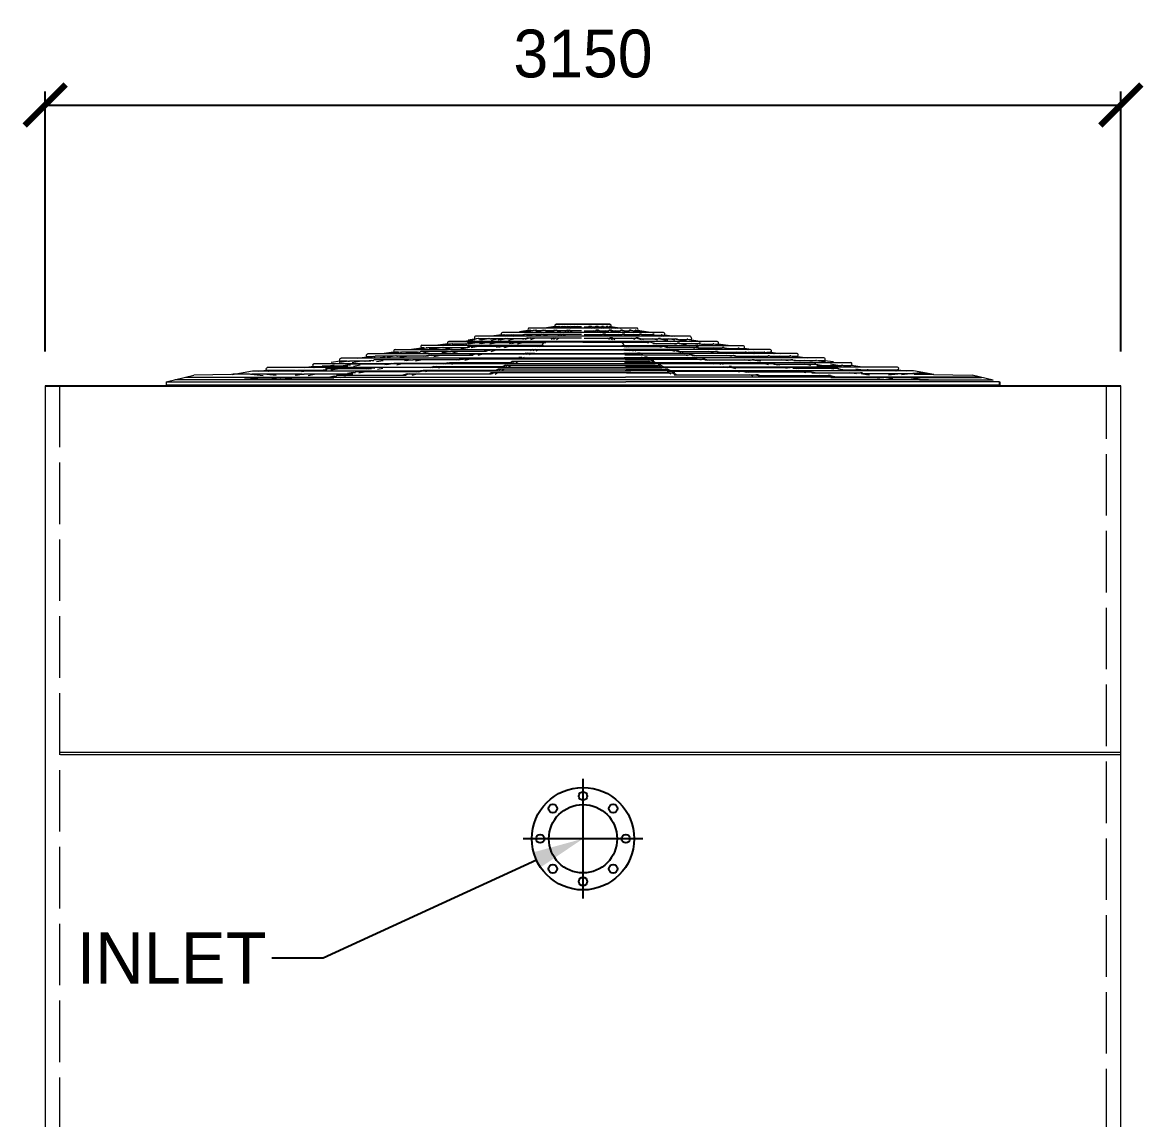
# Model space of a CAD drawing. Header units: millimetres. Extents: x 153194 to 191610, y 20795 to 41590.
# Drawn here: x 177084 to 180367, y 28502 to 31714 of the extents above; entities that cross this region are included whole.
import ezdxf
from ezdxf import colors
from ezdxf.entities.mleader import LeaderData, LeaderLine
from ezdxf.enums import TextEntityAlignment as Align
from ezdxf.math import Vec2, Vec3

# ---------------------------------------------------------------- set-up
doc = ezdxf.new("R2010")
doc.units = ezdxf.units.MM
doc.header["$LTSCALE"] = 30
doc.header["$MEASUREMENT"] = 0
doc.linetypes.add('CENTER', pattern=[2, 1.25, -0.25, 0.25, -0.25])
doc.linetypes.add('DASHED', pattern=[15, 12, -3])
doc.layers.get('0').update_dxf_attribs({"linetype": 'CONTINUOUS'})
doc.layers.get('DEFPOINTS').update_dxf_attribs({"color": 143, "linetype": 'CONTINUOUS'})
for name, color, linetype in [('center', 1, 'CENTER'), ('냉각탑', 4, 'CONTINUOUS'), ('냉각탑_dim', 1, 'CONTINUOUS'), ('냉각탑_text', 3, 'CONTINUOUS')]:
    doc.layers.add(name, color=color, linetype=linetype)
doc.styles.add('HY울릉도L', font='')
doc.styles.get("Standard").update_dxf_attribs({"font": ''})
doc.styles.add('돋움', font='')
doc.styles.get('HY울릉도L').set_extended_font_data('HY울릉도L')
doc.styles.get('Standard').set_extended_font_data('Dotum')
doc.styles.get('돋움').set_extended_font_data('Dotum')
doc.dimstyles.new('성지DIM', dxfattribs={"dimtxt": 3.5, "dimasz": 3, "dimexe": 1, "dimexo": 2.5, "dimgap": 2, "dimtad": 1, "dimdec": 0, "dimzin": 3, "dimdsep": 46, "dimtxsty": 'HY울릉도L', "dimblk": 'ARCHTICK', "dimcen": -2, "dimclrd": 256, "dimclre": 256, "dimclrt": 7, "dimadec": 0, "dimazin": 0, "dimtfac": 1, "dimtdec": 0, "dimtofl": 0, "dimtmove": 0, "dimatfit": 3, "dimfxl": 0, "dimtolj": 1, "dimtzin": 0, "dimlwe": -1, "dimarcsym": 0})

# ---------------------------------------------------------------- blocks, each defined once
blk = doc.blocks.new('_ArchTick')
at = {"color": 0, "linetype": 'ByBlock', "const_width": 0.15}
blk.add_lwpolyline([(-0.5, -0.5), (0.5, 0.5)], dxfattribs=at)
blk = doc.blocks.new('*D47')
at = {"layer": 'DEFPOINTS', "color": 0, "transparency": 16777216}
for p in [(180300.2, 31472.2), (177150.2, 30650.6), (180300.2, 30650.4)]:
    blk.add_point(p, dxfattribs=at)
at = {"layer": '냉각탑_dim', "transparency": 16777216}
for p, q in [((177150.2, 30750.6), (177150.2, 31512.2)), ((180300.2, 30750.4), (180300.2, 31512.2))]:
    blk.add_line(p, q, dxfattribs=at)
at = {"layer": '냉각탑_dim', "lineweight": -2, "transparency": 16777216}
blk.add_line((177150.2, 31472.2), (180300.2, 31472.2), dxfattribs=at)
at = {"layer": '냉각탑_dim', "lineweight": -2, "transparency": 16777216, "xscale": 120, "yscale": 120, "zscale": 120, "rotation": 180}
blk.add_blockref('_ArchTick', (177150.2, 31472.2), dxfattribs=at)
at = {"layer": '냉각탑_dim', "lineweight": -2, "transparency": 16777216, "xscale": 120, "yscale": 120, "zscale": 120}
blk.add_blockref('_ArchTick', (180300.2, 31472.2), dxfattribs=at)
at = {"layer": '냉각탑_dim', "color": 7, "transparency": 16777216, "insert": (178725.2, 31622.2), "char_height": 140, "attachment_point": 5, "style": 'HY울릉도L'}
blk.add_mtext('\\A1;3150', dxfattribs=at)

msp = doc.modelspace()

# ---------------------------------------------------------------- linework, layer by layer
at = {"ltscale": 500}
for p, q in [((179945.2, 30661.9), (179945.2, 30652.6)), ((177150.2, 30650.6), (180300.2, 30650.6)), ((179838.6, 30650.6), (177611.8, 30650.6))]:
    msp.add_line(p, q, dxfattribs=at)
at = {"lineweight": 18, "ltscale": 500}
for p, q in [((177150.2, 30650.6), (177150.2, 26670.6)), ((180300.2, 26670.6), (180300.2, 30650.6)), ((180300.2, 29577.3), (177195.2, 29577.3)), ((180300.2, 29570.3), (177195.2, 29570.3))]:
    msp.add_line(p, q, dxfattribs=at)
at = {"color": 5, "linetype": 'DASHED', "lineweight": 9, "ltscale": 0.5}
for p, q in [((177192.2, 30650.6), (177192.2, 26670.6)), ((180258.2, 26670.6), (180258.2, 30650.6))]:
    msp.add_line(p, q, dxfattribs=at)
at = {"color": 3}
for centre, radius in [((178725.2, 29324.6), 150), ((178725.2, 29449.6), 12.5), ((178636.8, 29413), 12.5), ((178725.2, 29324.6), 100), ((178813.6, 29413), 12.5), ((178600.2, 29324.6), 12.5), ((178850.2, 29324.6), 12.5), ((178636.8, 29236.2), 12.5), ((178813.6, 29236.2), 12.5), ((178725.2, 29199.6), 12.5)]:
    msp.add_circle(centre, radius, dxfattribs=at)
at = {"layer": 'center', "linetype": 'CENTER', "ltscale": 50}
for p, q in [((178725.2, 29499.6), (178725.2, 29149.6)), ((178900.2, 29324.6), (178550.2, 29324.6))]:
    msp.add_line(p, q, dxfattribs=at)
at = {"layer": '냉각탑', "linetype": 'Continuous', "lineweight": 15}
for p, q in [((178803.8, 30830.4), (178646.6, 30830.4)), ((178646.6, 30830.4), (178803.8, 30830.4)), ((179039.6, 30795.3), (178410.9, 30795.3)), ((178486.7, 30799.7), (178456, 30795.3)), ((178493.8, 30799.7), (178464.2, 30795.3)), ((178495.8, 30799.7), (178466.2, 30795.3)), ((178961, 30806.3), (178489.5, 30806.3)), ((178516.7, 30799.7), (178490.1, 30795.3)), ((178493.8, 30799.7), (178495.8, 30799.7)), ((178520.6, 30799.7), (178494, 30795.3)), ((178509.5, 30798.5), (178498.5, 30798.5)), ((178516.7, 30799.7), (178520.6, 30799.7)), ((178522.9, 30795.3), (178542.1, 30798.5)), ((178547.9, 30798.5), (178523, 30798.5)), ((178553.8, 30799.7), (178532.1, 30795.3)), ((178565.2, 30810.8), (178533.7, 30806.3)), ((178559.3, 30801.7), (178537.6, 30797.3)), ((178569.6, 30812.8), (178539.2, 30808.3)), ((178571.6, 30812.8), (178541.3, 30808.3)), ((178553.8, 30801.7), (178559.3, 30801.7)), ((178584.7, 30812.8), (178557.4, 30808.3)), ((178561.2, 30797.3), (178576.8, 30800.5)), ((178598.4, 30800.5), (178561.3, 30800.5)), ((178588.6, 30812.8), (178561.4, 30808.3)), ((178565.2, 30812.8), (178565.9, 30812.3)), ((178882.4, 30819.4), (178568, 30819.4)), ((178569.6, 30812.8), (178571.6, 30812.8)), ((178576.8, 30811.5), (178574.5, 30811.5)), ((178584.7, 30812.8), (178588.6, 30812.8)), ((178609.3, 30812.8), (178587, 30808.3)), ((178602.5, 30801.7), (178587.2, 30797.3)), ((178602.9, 30811.5), (178591.1, 30811.5)), ((178614.8, 30812.8), (178592.6, 30808.3)), ((178609.3, 30801.7), (178594, 30797.3)), ((178602.5, 30801.7), (178609.3, 30801.7)), ((178609.3, 30812.8), (178614.8, 30812.8)), ((178610.7, 30797.3), (178621.7, 30800.5)), ((178657.5, 30800.5), (178610.8, 30800.5)), ((178643.7, 30824), (178611.5, 30819.4)), ((178645.5, 30824), (178614.3, 30819.4)), ((178615.6, 30808.3), (178631.3, 30811.5)), ((178647.5, 30824), (178616.4, 30819.4)), ((178637.3, 30811.5), (178616.9, 30811.5)), ((178652.7, 30824), (178624.7, 30819.4)), ((178641.8, 30812.8), (178626.1, 30808.3)), ((178656.6, 30824), (178628.7, 30819.4)), ((178648.6, 30812.8), (178632.9, 30808.3)), ((178641.8, 30812.8), (178648.6, 30812.8)), ((178664.8, 30824), (178642, 30819.4)), ((178643.7, 30824), (178643.9, 30823.7)), ((178670.4, 30824), (178647.6, 30819.4)), ((178649.2, 30808.3), (178660.3, 30811.5)), ((178677.6, 30811.5), (178650.1, 30811.5)), ((178659.7, 30801.7), (178651.7, 30797.3)), ((178667.3, 30801.7), (178659.3, 30797.3)), ((178659.7, 30801.7), (178667.3, 30801.7)), ((178681.1, 30824), (178664.9, 30819.4)), ((178667.9, 30797.3), (178673.7, 30800.5)), ((178721.3, 30800.5), (178668, 30800.5)), ((178687.9, 30824), (178671.7, 30819.4)), ((178680, 30812.8), (178671.9, 30808.3)), ((178676.1, 30822.6), (178672.5, 30822.6)), ((178673.2, 30821.7), (178673.1, 30822.6)), ((178687.6, 30812.8), (178679.4, 30808.3)), ((178680, 30812.8), (178687.6, 30812.8)), ((178687.7, 30819.4), (178690.1, 30820.1)), ((178687.9, 30808.3), (178693.6, 30811.5)), ((178721.3, 30811.5), (178688.3, 30811.5)), ((178697.8, 30822.6), (178689.4, 30822.6)), ((178690.1, 30820.1), (178689.8, 30822.6)), ((178700.3, 30824), (178692, 30819.4)), ((178707.9, 30824), (178699.6, 30819.4)), ((178700.3, 30824), (178707.9, 30824)), ((178707.8, 30819.4), (178709.1, 30820.1)), ((178721.3, 30822.6), (178708.7, 30822.6)), ((178709.1, 30820.1), (178708.9, 30822.6)), ((178729.1, 30822.6), (178741.7, 30822.6)), ((178729.1, 30811.5), (178762.1, 30811.5)), ((178729.1, 30800.5), (178782.4, 30800.5)), ((178741.4, 30820.1), (178741.5, 30822.6)), ((178742.6, 30819.4), (178741.4, 30820.1)), ((178742.5, 30824), (178750.9, 30819.4)), ((178750.1, 30824), (178742.5, 30824)), ((178750.1, 30824), (178758.4, 30819.4)), ((178752.7, 30822.6), (178761, 30822.6)), ((178762.5, 30808.3), (178756.8, 30811.5)), ((178760.3, 30820.1), (178760.6, 30822.6)), ((178762.7, 30819.4), (178760.3, 30820.1)), ((178762.6, 30824), (178778.7, 30819.4)), ((178762.8, 30812.8), (178771, 30808.3)), ((178770.4, 30812.8), (178762.8, 30812.8)), ((178769.4, 30824), (178785.5, 30819.4)), ((178770.4, 30812.8), (178778.6, 30808.3)), ((178772.8, 30811.5), (178800.4, 30811.5)), ((178774.3, 30822.6), (178777.9, 30822.6)), ((178782.5, 30797.3), (178776.7, 30800.5)), ((178777.2, 30821.7), (178777.3, 30822.6)), ((178780.1, 30824), (178802.9, 30819.4)), ((178783.2, 30801.7), (178791.1, 30797.3)), ((178790.7, 30801.7), (178783.2, 30801.7)), ((178785.6, 30824), (178808.4, 30819.4)), ((178801.2, 30808.3), (178790.2, 30811.5)), ((178790.7, 30801.7), (178798.7, 30797.3)), ((178792.9, 30800.5), (178839.7, 30800.5)), ((178793.8, 30824), (178821.8, 30819.4)), ((178797.8, 30824), (178825.7, 30819.4)), ((178801.8, 30812.8), (178817.5, 30808.3)), ((178808.6, 30812.8), (178801.8, 30812.8)), ((178802.9, 30824), (178834.1, 30819.4)), ((178804.9, 30824), (178836.1, 30819.4)), ((178806.7, 30824), (178806.5, 30823.7)), ((178806.7, 30824), (178839, 30819.4)), ((178808.6, 30812.8), (178824.4, 30808.3)), ((178813.2, 30811.5), (178833.5, 30811.5)), ((178834.8, 30808.3), (178819.1, 30811.5)), ((178839.8, 30797.3), (178828.7, 30800.5)), ((178835.6, 30812.8), (178857.8, 30808.3)), ((178841.1, 30812.8), (178835.6, 30812.8)), ((178841.1, 30812.8), (178863.4, 30808.3)), ((178841.1, 30801.7), (178856.4, 30797.3)), ((178847.9, 30801.7), (178841.1, 30801.7)), ((178847.6, 30811.5), (178859.3, 30811.5)), ((178847.9, 30801.7), (178863.2, 30797.3)), ((178852, 30800.5), (178889.1, 30800.5)), ((178861.8, 30812.8), (178889.1, 30808.3)), ((178865.8, 30812.8), (178861.8, 30812.8)), ((178865.8, 30812.8), (178893, 30808.3)), ((178873.6, 30811.5), (178876, 30811.5)), ((178889.3, 30797.3), (178873.6, 30800.5)), ((178878.8, 30812.8), (178909.1, 30808.3)), ((178880.8, 30812.8), (178878.8, 30812.8)), ((178880.8, 30812.8), (178911.2, 30808.3)), ((178885.2, 30812.8), (178884.6, 30812.3)), ((178885.2, 30812.8), (178916.7, 30808.3)), ((178891.1, 30801.7), (178912.8, 30797.3)), ((178896.7, 30801.7), (178891.1, 30801.7)), ((178896.7, 30801.7), (178918.3, 30797.3)), ((178902.5, 30800.5), (178927.4, 30800.5)), ((178927.6, 30797.3), (178908.4, 30800.5)), ((178933.7, 30801.7), (178929.8, 30801.7)), ((178929.8, 30799.7), (178956.4, 30795.3)), ((178933.7, 30799.7), (178960.3, 30795.3)), ((178940.9, 30798.5), (178951.9, 30798.5)), ((178954.6, 30799.7), (178984.2, 30795.3)), ((178956.6, 30799.7), (178954.6, 30799.7)), ((178956.6, 30799.7), (178986.3, 30795.3)), ((178963.7, 30799.7), (178994.4, 30795.3)), ((178251.3, 30760.2), (178222.8, 30756.2)), ((178266.4, 30760.2), (178238.9, 30756.2)), ((178268.4, 30760.2), (178240.9, 30756.2)), ((178253.7, 30769.2), (178609.1, 30769.2)), ((178260.5, 30761.4), (178253.7, 30761.4)), ((178266.4, 30762.2), (178268.4, 30762.2)), ((178307.5, 30761.4), (178270.8, 30761.4)), ((178275.1, 30758.2), (178296.5, 30761.4)), ((178312.8, 30762.2), (178288.2, 30758.2)), ((178316.7, 30762.2), (178292.1, 30758.2)), ((178329.7, 30773.4), (178300.5, 30769.2)), ((178312.8, 30762.2), (178316.7, 30762.2)), ((178342.2, 30773.4), (178314, 30769.2)), ((178344.2, 30773.4), (178316, 30769.2)), ((178383, 30761.4), (178318.8, 30761.4)), ((178322.7, 30758.2), (178341.9, 30761.4)), ((178839.9, 30780.3), (178332.3, 30780.3)), ((178332.3, 30780.3), (178610.5, 30780.3)), ((178335.6, 30772.4), (178332.3, 30772.4)), ((178342.2, 30773.4), (178344.2, 30773.4)), ((178374.8, 30772.4), (178346.7, 30772.4)), ((178349.5, 30769.2), (178370.9, 30772.4)), ((178380.7, 30773.4), (178355.5, 30769.2)), ((178384.7, 30773.4), (178359.4, 30769.2)), ((178387.3, 30762.2), (178367.2, 30758.2)), ((178392.9, 30762.2), (178372.7, 30758.2)), ((178408.2, 30784.5), (178378.3, 30780.3)), ((178380.7, 30773.4), (178384.7, 30773.4)), ((178438, 30776.4), (178386.9, 30776.4)), ((178418, 30788.5), (178389.1, 30784.3)), ((178389.4, 30773.2), (178408.6, 30776.4)), ((178420, 30788.5), (178391.1, 30784.3)), ((178481.8, 30765.4), (178394.6, 30765.4)), ((178397.7, 30762.2), (178413.4, 30765.4)), ((178418, 30788.5), (178420, 30788.5)), ((178442.8, 30777.4), (178422.1, 30773.2)), ((178442.2, 30787.5), (178422.6, 30787.5)), ((178448.7, 30788.5), (178422.8, 30784.3)), ((178452.6, 30788.5), (178426.7, 30784.3)), ((178448.3, 30777.4), (178427.7, 30773.2)), ((178448.7, 30788.5), (178452.6, 30788.5)), ((178520.7, 30776.4), (178450.2, 30776.4)), ((178452.2, 30773.2), (178467.9, 30776.4)), ((178492.9, 30787.5), (178455, 30787.5)), ((178456.1, 30784.3), (178475.3, 30787.5)), ((178484.8, 30766.2), (178470.6, 30762.2)), ((178498.3, 30788.5), (178477.1, 30784.3)), ((178491.6, 30766.2), (178477.4, 30762.2)), ((178503.8, 30788.5), (178482.7, 30784.3)), ((178484.8, 30766.2), (178491.6, 30766.2)), ((178850, 30765.4), (178492.9, 30765.4)), ((178495.1, 30762.2), (178506.2, 30765.4)), ((178559.5, 30787.5), (178505.7, 30787.5)), ((178506.7, 30784.3), (178522.4, 30787.5)), ((178524.1, 30777.4), (178509.5, 30773.2)), ((178530.9, 30777.4), (178516.3, 30773.2)), ((178524.1, 30777.4), (178530.9, 30777.4)), ((178616.3, 30776.4), (178532.2, 30776.4)), ((178533.6, 30773.2), (178544.7, 30776.4)), ((178563.3, 30790.5), (178548.3, 30786.3)), ((178570.1, 30790.5), (178555.1, 30786.3)), ((178563.3, 30790.5), (178570.1, 30790.5)), ((178637.4, 30789.5), (178571.5, 30789.5)), ((178572.1, 30786.3), (178583.2, 30789.5)), ((178597.3, 30767.8), (178590.7, 30764.2)), ((178597.3, 30767.8), (178604.8, 30767.8)), ((178607.5, 30769.2), (178598.3, 30764.2)), ((178845.8, 30766.5), (178602.5, 30766.5)), ((178602.5, 30766.5), (178845.8, 30766.5)), ((178725.2, 30778.5), (178617.7, 30778.5)), ((178639.4, 30790.5), (178631.6, 30786.3)), ((178647, 30790.5), (178639.2, 30786.3)), ((178639.4, 30790.5), (178647, 30790.5)), ((178721.3, 30789.5), (178647.7, 30789.5)), ((178648, 30786.3), (178653.7, 30789.5)), ((178725.2, 30778.5), (178832.7, 30778.5)), ((178729.1, 30789.5), (178802.8, 30789.5)), ((178802.4, 30786.3), (178796.7, 30789.5)), ((178803.5, 30790.5), (178811.2, 30786.3)), ((178811.1, 30790.5), (178803.5, 30790.5)), ((178811.1, 30790.5), (178818.8, 30786.3)), ((178813, 30789.5), (178879, 30789.5)), ((178834.1, 30778.4), (178918.3, 30778.4)), ((179194.7, 30767.2), (178839.4, 30767.2)), ((179118.1, 30780.3), (178839.9, 30780.3)), ((178845.6, 30767.8), (178852.1, 30764.2)), ((178853.1, 30767.8), (178845.6, 30767.8)), ((178845.7, 30765.4), (178957.6, 30765.4)), ((178853.1, 30767.8), (178859.7, 30764.2)), ((178878.3, 30786.3), (178867.2, 30789.5)), ((178880.3, 30790.5), (178895.3, 30786.3)), ((178887.1, 30790.5), (178880.3, 30790.5)), ((178887.1, 30790.5), (178902.1, 30786.3)), ((178890.9, 30787.5), (178944.7, 30787.5)), ((178916.8, 30775.2), (178905.7, 30778.4)), ((178919.6, 30779.4), (178934.1, 30775.2)), ((178926.4, 30779.4), (178919.6, 30779.4)), ((178926.4, 30777.4), (178940.9, 30773.2)), ((178943.7, 30784.3), (178928.1, 30787.5)), ((178929.8, 30774.4), (179000.3, 30774.4)), ((178955.3, 30762.2), (178944.3, 30765.4)), ((178946.6, 30788.5), (178967.8, 30784.3)), ((178952.2, 30788.5), (178973.3, 30784.3)), ((178957.5, 30787.5), (178995.5, 30787.5)), ((178958.8, 30766.2), (178973, 30762.2)), ((178965.6, 30766.2), (178958.8, 30766.2)), ((178965.6, 30766.2), (178979.8, 30762.2)), ((178968.6, 30763.4), (179055.8, 30763.4)), ((178994.3, 30784.3), (178975.1, 30787.5)), ((178998.2, 30771.2), (178982.5, 30774.4)), ((178997.8, 30786.5), (179023.7, 30782.3)), ((179001.7, 30786.5), (178997.8, 30786.5)), ((179001.7, 30786.5), (179027.6, 30782.3)), ((179002.1, 30775.4), (179022.7, 30771.2)), ((179007.6, 30775.4), (179028.3, 30771.2)), ((179008.3, 30785.5), (179027.8, 30785.5)), ((179012.5, 30774.4), (179063.5, 30774.4)), ((179030.4, 30786.5), (179059.3, 30782.3)), ((179032.4, 30786.5), (179030.4, 30786.5)), ((179032.4, 30786.5), (179061.3, 30782.3)), ((179052.7, 30760.2), (179037, 30763.4)), ((179061, 30771.2), (179041.8, 30774.4)), ((179042.2, 30784.5), (179072.1, 30780.3)), ((179057.6, 30762.2), (179077.7, 30758.2)), ((179063.1, 30762.2), (179083.2, 30758.2)), ((179069.7, 30775.4), (179065.8, 30775.4)), ((179065.8, 30773.4), (179091, 30769.2)), ((179067.4, 30761.4), (179131.6, 30761.4)), ((179069.7, 30773.4), (179094.9, 30769.2)), ((179075.6, 30772.4), (179103.7, 30772.4)), ((179100.9, 30769.2), (179079.5, 30772.4)), ((179108.2, 30773.4), (179106.2, 30773.4)), ((179106.2, 30773.4), (179134.4, 30769.2)), ((179108.2, 30773.4), (179136.4, 30769.2)), ((179127.8, 30758.2), (179108.6, 30761.4)), ((179114.8, 30772.4), (179118.1, 30772.4)), ((179120.7, 30773.4), (179149.9, 30769.2)), ((179133.7, 30762.2), (179158.3, 30758.2)), ((179137.6, 30762.2), (179133.7, 30762.2)), ((179135.6, 30762.2), (179160.3, 30758.2)), ((179140.9, 30759.4), (179177.6, 30759.4)), ((179173.4, 30756.2), (179151.9, 30759.4)), ((179182, 30760.2), (179180, 30760.2)), ((179180, 30760.2), (179207.5, 30756.2)), ((179182, 30760.2), (179209.5, 30756.2)), ((179187.9, 30759.4), (179194.7, 30759.4)), ((179197.2, 30760.2), (179225.6, 30756.2)), ((178015.9, 30732.1), (178910.1, 30732.1)), ((178092.4, 30734), (178065.3, 30730.1)), ((178112.8, 30736), (178086.7, 30732.1)), ((178114.9, 30736), (178088.8, 30732.1)), ((178094.5, 30745.2), (178886.5, 30745.2)), ((178108.4, 30735.3), (178094.5, 30735.3)), ((178112.8, 30736), (178114.9, 30736)), ((178170.9, 30737.3), (178117, 30737.3)), ((178124.2, 30732.1), (178145.6, 30735.3)), ((178170.8, 30749.1), (178143.1, 30745.2)), ((178174.9, 30738), (178151.5, 30734.1)), ((178178.8, 30738), (178155.5, 30734.1)), ((178190.6, 30749.1), (178163.8, 30745.2)), ((178192.6, 30749.1), (178165.9, 30745.2)), ((178175.1, 30756.2), (178856.8, 30756.2)), ((178185.4, 30748.4), (178175.1, 30748.4)), ((178273.1, 30737.3), (178182.7, 30737.3)), ((178189.2, 30734.1), (178208.4, 30737.3)), ((178190.6, 30749.1), (178192.6, 30749.1)), ((178240.2, 30748.4), (178194.9, 30748.4)), ((178200.6, 30745.2), (178222, 30748.4)), ((178220.9, 30726.8), (178202.3, 30723.1)), ((178226.4, 30726.8), (178207.8, 30723.1)), ((178244.8, 30749.1), (178220.8, 30745.2)), ((178248.8, 30749.1), (178224.8, 30745.2)), ((178244.8, 30749.1), (178248.8, 30749.1)), ((178328, 30750.4), (178250.8, 30750.4)), ((178255.9, 30747.2), (178275.1, 30750.4)), ((178276.4, 30740), (178257.3, 30736.1)), ((178281.9, 30740), (178262.8, 30736.1)), ((178404.1, 30739.3), (178283.4, 30739.3)), ((178288.7, 30736.1), (178304.4, 30739.3)), ((178331.8, 30751.1), (178312.2, 30747.2)), ((178337.4, 30751.1), (178317.8, 30747.2)), ((178442.9, 30750.4), (178339, 30750.4)), ((178343.2, 30747.2), (178358.9, 30750.4)), ((178367.2, 30728.8), (178354, 30725.1)), ((178374, 30728.8), (178360.8, 30725.1)), ((178367.2, 30728.8), (178374, 30728.8)), ((179059.8, 30728.3), (178372, 30728.3)), ((178379.5, 30725.1), (178390.6, 30728.3)), ((178406.4, 30744), (178392.9, 30740.1)), ((178413.2, 30744), (178399.7, 30740.1)), ((178406.4, 30744), (178413.2, 30744)), ((178880.1, 30743.3), (178414.3, 30743.3)), ((178418, 30740.1), (178429.1, 30743.3)), ((178445.6, 30755.1), (178431.7, 30751.2)), ((178452.4, 30755.1), (178438.5, 30751.2)), ((178445.6, 30755.1), (178452.4, 30755.1)), ((178860.1, 30754.4), (178453.6, 30754.4)), ((178456.5, 30751.2), (178467.6, 30754.4)), ((178537.5, 30732.7), (178530.9, 30729.1)), ((178537.5, 30734.7), (178545.1, 30734.7)), ((178545.1, 30734.7), (178538.4, 30731.1)), ((178548.3, 30731.1), (178554, 30734.3)), ((178557.4, 30745.8), (178550.8, 30742.1)), ((178557.4, 30745.8), (178565, 30745.8)), ((178565, 30745.8), (178558.4, 30742.1)), ((178583.8, 30745.3), (178566.3, 30745.3)), ((178568.2, 30742.1), (178574, 30745.3)), ((178577.4, 30756.8), (178570.7, 30753.2)), ((178577.4, 30756.8), (178585, 30756.8)), ((178585, 30756.8), (178578.3, 30753.2)), ((178588.2, 30753.2), (178593.9, 30756.4)), ((179273.3, 30756.2), (178844, 30756.2)), ((179351.9, 30745.2), (178844.9, 30745.2)), ((179430.5, 30732.1), (178845.9, 30732.1)), ((178846.7, 30754.4), (178996.9, 30754.4)), ((178847.6, 30741.3), (179036.1, 30741.3)), ((178848.6, 30728.3), (179075.4, 30728.3)), ((178862.2, 30753.2), (178856.5, 30756.4)), ((178865.5, 30756.8), (178872.1, 30753.2)), ((178873, 30756.8), (178865.5, 30756.8)), ((178866.6, 30745.3), (178884.1, 30745.3)), ((178873, 30756.8), (178879.7, 30753.2)), ((178882.2, 30742.1), (178876.5, 30745.3)), ((178885.4, 30745.8), (178892, 30742.1)), ((178893, 30745.8), (178885.4, 30745.8)), ((178893, 30745.8), (178899.6, 30742.1)), ((178902.1, 30731.1), (178896.4, 30734.3)), ((178905.3, 30734.7), (178912, 30731.1)), ((178912.9, 30734.7), (178905.3, 30734.7)), ((178912.9, 30734.7), (178919.6, 30731.1)), ((178993.9, 30751.2), (178982.8, 30754.4)), ((178998, 30753.1), (179011.9, 30749.2)), ((179004.8, 30753.1), (178998, 30753.1)), ((179004.8, 30753.1), (179018.7, 30749.2)), ((179007.5, 30750.4), (179111.4, 30750.4)), ((179032.4, 30738.1), (179021.3, 30741.3)), ((179037.2, 30742), (179050.7, 30738.1)), ((179044, 30742), (179037.2, 30742)), ((179044, 30742), (179057.5, 30738.1)), ((179044.4, 30739.3), (179165, 30739.3)), ((179070.9, 30725.1), (179059.8, 30728.3)), ((179076.4, 30728.8), (179089.6, 30725.1)), ((179083.3, 30728.8), (179076.4, 30728.8)), ((179083.3, 30728.8), (179096.4, 30725.1)), ((179107.2, 30747.2), (179091.5, 30750.4)), ((179113, 30751.1), (179132.6, 30747.2)), ((179118.6, 30751.1), (179138.2, 30747.2)), ((179120.4, 30748.4), (179197.6, 30748.4)), ((179159.7, 30736.1), (179144, 30739.3)), ((179166.5, 30738), (179185.6, 30734.1)), ((179172.1, 30738), (179191.2, 30734.1)), ((179192.5, 30745.2), (179173.3, 30748.4)), ((179175.3, 30737.3), (179265.7, 30737.3)), ((179199.6, 30749.1), (179223.7, 30745.2)), ((179203.6, 30749.1), (179199.6, 30749.1)), ((179203.6, 30749.1), (179227.6, 30745.2)), ((179208.2, 30748.4), (179253.5, 30748.4)), ((179222, 30726.8), (179240.6, 30723.1)), ((179247.8, 30745.2), (179226.4, 30748.4)), ((179227.5, 30726.8), (179246.1, 30723.1)), ((179259.2, 30734.1), (179240, 30737.3)), ((179257.8, 30749.1), (179255.8, 30749.1)), ((179255.8, 30749.1), (179282.6, 30745.2)), ((179257.8, 30749.1), (179284.6, 30745.2)), ((179263, 30748.4), (179273.3, 30748.4)), ((179267.6, 30738), (179291, 30734.1)), ((179271.5, 30738), (179294.9, 30734.1)), ((179275.5, 30737.3), (179329.4, 30737.3)), ((179275.6, 30749.1), (179303.3, 30745.2)), ((179322.2, 30734.1), (179300.8, 30737.3)), ((179333.6, 30738), (179331.5, 30738)), ((179331.5, 30738), (179357.6, 30734.1)), ((179333.6, 30738), (179359.7, 30734.1)), ((179339.4, 30726.8), (179335.5, 30726.8)), ((179335.5, 30726.8), (179358.3, 30723.1)), ((179338.1, 30737.3), (179351.9, 30737.3)), ((179339.4, 30726.8), (179362.2, 30723.1)), ((179354.1, 30736), (179381.1, 30732.1)), ((177698.4, 30683.7), (177757.1, 30694)), ((177757.1, 30694), (178597.6, 30694)), ((177799.1, 30695.6), (177774.1, 30692)), ((177800.7, 30705.1), (179158.2, 30705.1)), ((177883.1, 30695.2), (177800.7, 30695.2)), ((177885.6, 30695.6), (177803.5, 30692)), ((177887.6, 30695.6), (177805.5, 30692)), ((177885.6, 30695.6), (177887.6, 30695.6)), ((177968.9, 30695.2), (177889.2, 30695.2)), ((177900.9, 30692), (177922.3, 30695.2)), ((177935.5, 30706.7), (177909.9, 30703.1)), ((177961.3, 30706.7), (177936.6, 30703.1)), ((177937.3, 30716.1), (179128.1, 30716.1)), ((177958.2, 30706.3), (177937.4, 30706.3)), ((177963.4, 30706.7), (177938.6, 30703.1)), ((177971.2, 30697.6), (177949.6, 30694)), ((177975.1, 30697.6), (177953.5, 30694)), ((177961.3, 30708.7), (177963.4, 30708.7)), ((178036.3, 30708.3), (177965.2, 30708.3)), ((177971.2, 30700.6), (177975.1, 30700.6)), ((177975.3, 30708.1), (177996.8, 30711.3)), ((178106.2, 30700.2), (177976.6, 30700.2)), ((177987, 30697), (178006.2, 30700.2)), ((178013.9, 30722.8), (177987.6, 30719.1)), ((178037.1, 30722.8), (178011.7, 30719.1)), ((178039.1, 30722.8), (178013.7, 30719.1)), ((178033.3, 30722.3), (178015.9, 30722.3)), ((178039.1, 30711.7), (178016.9, 30708.1)), ((178043, 30711.7), (178020.8, 30708.1)), ((178037.1, 30722.8), (178039.1, 30722.8)), ((178039.1, 30711.7), (178043, 30711.7)), ((178103.6, 30722.3), (178041.1, 30722.3)), ((178161.1, 30713.3), (178044.6, 30713.3)), ((178049.8, 30719.1), (178071.2, 30722.3)), ((178053.7, 30708.1), (178072.9, 30711.3)), ((178107, 30724.8), (178084.2, 30721.1)), ((178110.9, 30724.8), (178088.1, 30721.1)), ((178108, 30702.6), (178090.4, 30699)), ((178113.6, 30702.6), (178095.9, 30699)), ((178107, 30724.8), (178110.9, 30724.8)), ((178216.1, 30726.3), (178112.7, 30726.3)), ((178285.5, 30704.2), (178114.7, 30704.2)), ((178120.5, 30721.1), (178139.7, 30724.3)), ((178123.3, 30699), (178139, 30702.2)), ((178163.4, 30715.7), (178145.3, 30712.1)), ((178169, 30715.7), (178150.9, 30712.1)), ((178326.3, 30715.3), (178172.3, 30715.3)), ((178179.8, 30712.1), (178195.4, 30715.3)), ((178365.2, 30726.3), (178227.9, 30726.3)), ((178234.3, 30723.1), (178249.9, 30726.3)), ((178249.6, 30695.5), (178256.4, 30695.5)), ((178476.5, 30695.2), (178257.1, 30695.2)), ((178263.9, 30692), (178275, 30695.2)), ((178288.8, 30706.6), (178276.3, 30703)), ((178295.6, 30706.6), (178283.1, 30703)), ((178288.8, 30706.6), (178295.6, 30706.6)), ((178496.6, 30706.2), (178296.4, 30706.2)), ((178302.4, 30703), (178313.5, 30706.2)), ((178328, 30717.7), (178315.1, 30714.1)), ((178334.8, 30717.7), (178322, 30714.1)), ((178328, 30717.7), (178334.8, 30717.7)), ((178516.7, 30717.3), (178335.7, 30717.3)), ((178341, 30714.1), (178352, 30717.3)), ((178477, 30699.5), (178470.7, 30696)), ((178956.2, 30699.2), (178476.5, 30699.2)), ((178477, 30699.5), (178484.6, 30699.5)), ((178484.6, 30699.5), (178478.3, 30696)), ((178488.5, 30696), (178494.2, 30699.2)), ((178497.3, 30710.6), (178490.8, 30707)), ((178936.3, 30710.2), (178496.6, 30710.2)), ((178497.3, 30710.6), (178504.8, 30710.6)), ((178504.8, 30710.6), (178498.4, 30707)), ((178508.4, 30707), (178514.1, 30710.2)), ((178517.5, 30721.7), (178510.9, 30718.1)), ((178920, 30721.3), (178516.7, 30721.3)), ((178517.5, 30721.7), (178525.1, 30721.7)), ((178525.1, 30721.7), (178518.5, 30718.1)), ((178528.3, 30718.1), (178534.1, 30721.3)), ((178597.6, 30694), (178864.8, 30694)), ((179509.1, 30718.1), (178846.9, 30718.1)), ((179645.7, 30705.1), (178847.8, 30705.1)), ((179693.3, 30694), (178848.8, 30694)), ((178849.6, 30723.3), (178924.8, 30723.3)), ((178850.5, 30710.2), (178945.1, 30710.2)), ((178851.5, 30699.2), (178965.5, 30699.2)), ((178922.1, 30720.1), (178916.3, 30723.3)), ((178925.3, 30723.7), (178931.9, 30720.1)), ((178932.9, 30723.7), (178925.3, 30723.7)), ((178932.9, 30721.7), (178939.5, 30718.1)), ((178933.7, 30717.3), (179114.7, 30717.3)), ((178942, 30707), (178936.3, 30710.2)), ((178945.6, 30710.6), (178952, 30707)), ((178953.2, 30710.6), (178945.6, 30710.6)), ((178953.2, 30710.6), (178959.6, 30707)), ((178953.8, 30706.2), (179154, 30706.2)), ((178962, 30696), (178956.2, 30699.2)), ((178965.9, 30699.5), (178972.2, 30696)), ((178973.5, 30699.5), (178965.9, 30699.5)), ((178973.5, 30699.5), (178979.7, 30696)), ((179083.2, 30726.3), (179220.5, 30726.3)), ((179109.5, 30714.1), (179098.4, 30717.3)), ((179115.7, 30717.7), (179128.5, 30714.1)), ((179122.5, 30717.7), (179115.7, 30717.7)), ((179122.1, 30715.3), (179276.1, 30715.3)), ((179122.5, 30717.7), (179135.3, 30714.1)), ((179148, 30703), (179136.9, 30706.2)), ((179152.9, 30706.6), (179165.3, 30703)), ((179159.7, 30706.6), (179152.9, 30706.6)), ((179159.7, 30704.6), (179172.1, 30701)), ((179161, 30704.2), (179331.7, 30704.2)), ((179214.2, 30723.1), (179198.5, 30726.3)), ((179230.3, 30726.3), (179333.8, 30726.3)), ((179268.7, 30712.1), (179253, 30715.3)), ((179277.4, 30715.7), (179295.5, 30712.1)), ((179283, 30715.7), (179301.1, 30712.1)), ((179285.3, 30713.3), (179401.8, 30713.3)), ((179325.9, 30723.1), (179306.7, 30726.3)), ((179323.1, 30701), (179307.5, 30704.2)), ((179332.9, 30704.6), (179350.5, 30701)), ((179338.4, 30704.6), (179356.1, 30701)), ((179340.2, 30702.2), (179469.9, 30702.2)), ((179342.8, 30724.3), (179405.4, 30724.3)), ((179392.7, 30710.1), (179373.5, 30713.3)), ((179396.6, 30721.1), (179375.2, 30724.3)), ((179407.3, 30713.7), (179403.4, 30713.7)), ((179403.4, 30713.7), (179425.6, 30710.1)), ((179409.3, 30724.8), (179407.3, 30724.8)), ((179407.3, 30724.8), (179432.7, 30721.1)), ((179407.3, 30713.7), (179429.5, 30710.1)), ((179409.3, 30724.8), (179434.8, 30721.1)), ((179410.2, 30710.3), (179481.3, 30710.3)), ((179413.1, 30724.3), (179430.5, 30724.3)), ((179432.5, 30724.8), (179458.8, 30721.1)), ((179459.4, 30699), (179440.2, 30702.2)), ((179471.1, 30710.1), (179449.7, 30713.3)), ((179475.2, 30699.6), (179471.3, 30699.6)), ((179471.3, 30699.6), (179492.9, 30696)), ((179475.2, 30699.6), (179496.8, 30696)), ((179477.5, 30697.2), (179557.2, 30697.2)), ((179485.1, 30710.7), (179483.1, 30710.7)), ((179483.1, 30710.7), (179507.8, 30707.1)), ((179485.1, 30710.7), (179509.8, 30707.1)), ((179488.2, 30710.3), (179509.1, 30710.3)), ((179510.9, 30710.7), (179536.5, 30707.1)), ((179545.5, 30696), (179524.1, 30699.2)), ((179560.8, 30697.6), (179558.8, 30697.6)), ((179558.8, 30697.6), (179640.9, 30694)), ((179560.8, 30697.6), (179643, 30694)), ((179563.3, 30697.2), (179645.7, 30697.2)), ((179647.3, 30697.6), (179672.3, 30694)), ((179752.1, 30683.7), (179693.3, 30694)), ((177505.2, 30661.9), (177586.2, 30682)), ((177505.2, 30661.9), (178595.7, 30661.9)), ((177505.2, 30661.9), (177505.2, 30652.6)), ((178596.1, 30668.1), (177530.1, 30668.1)), ((177562.1, 30676), (178596.7, 30676)), ((177751.9, 30684.5), (177586.2, 30682)), ((177750, 30684.2), (177701.3, 30684.2)), ((177733.8, 30673.3), (177735.8, 30673.3)), ((177833.8, 30673.1), (177737, 30673.1)), ((177751.6, 30669.9), (177773, 30673.1)), ((177751.9, 30684.5), (177753.9, 30684.5)), ((177753.9, 30684.5), (177788.5, 30681)), ((177901.6, 30684.2), (177755.3, 30684.2)), ((177826.5, 30681), (177789.9, 30684.2)), ((177835, 30673.3), (177814.5, 30669.9)), ((177838.9, 30673.3), (177818.4, 30669.9)), ((177835, 30673.3), (177838.9, 30673.3)), ((177995.8, 30673.1), (177840, 30673.1)), ((177853.1, 30669.9), (177872.3, 30673.1)), ((177903.3, 30684.5), (177882.3, 30681)), ((177907.2, 30684.5), (177886.2, 30681)), ((177903.3, 30684.5), (177907.2, 30684.5)), ((178051.2, 30684.2), (177908.5, 30684.2)), ((177920.3, 30681), (177939.5, 30684.2)), ((177996.7, 30678.3), (177980, 30674.9)), ((178002.3, 30678.3), (177985.5, 30674.9)), ((178207.3, 30680.1), (178003.1, 30680.1)), ((178013.8, 30674.9), (178029.5, 30678.1)), ((178052.6, 30689.5), (178035.4, 30686)), ((178058.1, 30689.5), (178041, 30686)), ((178246.6, 30691.2), (178059.2, 30691.2)), ((178068.8, 30688), (178084.5, 30691.2)), ((178209.9, 30685), (178198.1, 30681.7)), ((178216.7, 30685), (178204.9, 30681.7)), ((178209.9, 30685), (178216.7, 30685)), ((178455.9, 30684.8), (178217.3, 30684.8)), ((178224.9, 30681.7), (178236, 30684.8)), ((178249.6, 30693.5), (178237.4, 30690)), ((178256.4, 30693.5), (178244.2, 30690)), ((178456.2, 30688.3), (178450.1, 30684.9)), ((178976.6, 30688.1), (178455.9, 30688.1)), ((178456.2, 30688.3), (178463.8, 30688.3)), ((178463.8, 30688.3), (178457.7, 30684.9)), ((178468, 30684.9), (178473.8, 30688.1)), ((178595.7, 30661.9), (178850.7, 30661.9)), ((178596.7, 30676), (178849.8, 30676)), ((178850.7, 30668.1), (178596.7, 30668.1)), ((179888.3, 30676), (178849.8, 30676)), ((179736.4, 30668.1), (178850.7, 30668.1)), ((179945.2, 30661.9), (178850.7, 30661.9)), ((178852.5, 30688.1), (178986.3, 30688.1)), ((178972, 30693.2), (179191.3, 30693.2)), ((178982.4, 30684.9), (178976.6, 30688.1)), ((178986.6, 30688.3), (178992.7, 30684.9)), ((178994.2, 30688.3), (178986.6, 30688.3)), ((178992.5, 30682.1), (179231.1, 30682.1)), ((178994.2, 30686.3), (179000.3, 30682.9)), ((179184.5, 30690), (179173.4, 30693.2)), ((179192, 30693.5), (179204.2, 30690)), ((179198.8, 30693.5), (179192, 30693.5)), ((179198.8, 30693.5), (179211, 30690)), ((179199.8, 30691.2), (179387.2, 30691.2)), ((179223.5, 30678.9), (179212.4, 30682.1)), ((179231.7, 30682.3), (179243.5, 30678.9)), ((179238.5, 30682.3), (179231.7, 30682.3)), ((179238.5, 30682.3), (179250.3, 30678.9)), ((179239.2, 30680.1), (179443.3, 30680.1)), ((179377.6, 30688), (179361.9, 30691.2)), ((179388.3, 30691.5), (179405.5, 30688)), ((179393.8, 30691.5), (179411, 30688)), ((179395.2, 30688.2), (179537.9, 30688.2)), ((179432.6, 30676.9), (179416.9, 30680.1)), ((179444.1, 30680.3), (179460.9, 30676.9)), ((179449.7, 30680.3), (179466.5, 30676.9)), ((179450.6, 30675.1), (179606.5, 30675.1)), ((179526.1, 30685), (179506.9, 30688.2)), ((179543.1, 30688.5), (179539.2, 30688.5)), ((179539.2, 30686.5), (179560.2, 30683)), ((179543.1, 30686.5), (179564.2, 30683)), ((179544.8, 30686.2), (179737.8, 30686.2)), ((179593.3, 30671.9), (179574.1, 30675.1)), ((179611.4, 30675.3), (179607.5, 30675.3)), ((179607.5, 30675.3), (179628, 30671.9)), ((179611.4, 30675.3), (179632, 30671.9)), ((179612.6, 30675.1), (179892.1, 30675.1)), ((179619.9, 30683), (179656.6, 30686.2)), ((179720.4, 30689.2), (179658, 30683)), ((179719.7, 30668.2), (179673.4, 30675.1)), ((179694.6, 30686.5), (179692.5, 30686.5)), ((179694.6, 30684.5), (179864.5, 30681.9)), ((179696.4, 30684.2), (179713.1, 30684.2)), ((179712.7, 30675.3), (179710.6, 30675.3)), ((179710.6, 30668.3), (179925.9, 30666.7)), ((179712.7, 30668.3), (179925.9, 30666.7)), ((179713.9, 30668.1), (179920.3, 30668.1)), ((179925.9, 30666.7), (179864.2, 30682)), ((177505.2, 30653.3), (179945.2, 30653.3)), ((177505.2, 30652.6), (179945.2, 30652.6)), ((177505.2, 30650.6), (179945.2, 30650.6)), ((177505.2, 30650.6), (179945.2, 30650.6)), ((179945.2, 30650.6), (177505.2, 30650.6))]:
    msp.add_line(p, q, dxfattribs=at)
at = {"layer": '냉각탑'}
msp.add_line((179698.5, 30650.6), (179945.2, 30650.6), dxfattribs=at)
at = {"layer": '냉각탑', "linetype": 'Continuous', "lineweight": 15, "flags": 128}
for points in [[(178486.7, 30799.7), (178486.9, 30799.4), (178488, 30798.8)], [(178609.3, 30801.7), (178609.5, 30801.4), (178610, 30800.7), (178610.7, 30800.5), (178610.9, 30800.5)], [(178645.5, 30824), (178647.2, 30824), (178647.5, 30824)], [(178647.5, 30824), (178648, 30823.4), (178648.3, 30823.2)], [(178648.6, 30812.8), (178649.1, 30812), (178649.7, 30811.6), (178650.1, 30811.6)], [(178652.7, 30824), (178655.6, 30823.9), (178656.6, 30824)], [(178664.8, 30824), (178668, 30823.9), (178670.4, 30824)], [(178667.3, 30801.7), (178667.4, 30801.3), (178667.7, 30800.7), (178668, 30800.5), (178668.1, 30800.5)], [(178681.1, 30824), (178683.2, 30823.9), (178687.9, 30824)], [(178687.6, 30812.8), (178687.7, 30812.3), (178688, 30811.7), (178688.4, 30811.5)], [(178687.9, 30824), (178688.1, 30823.4), (178688.7, 30822.8), (178689.3, 30822.6), (178689.5, 30822.6)], [(178707.9, 30824), (178708, 30823.4), (178708.3, 30822.8), (178708.7, 30822.6), (178708.7, 30822.6)], [(178742.5, 30824), (178742.4, 30823.4), (178742.1, 30822.8), (178741.7, 30822.6), (178741.7, 30822.6)], [(178762.6, 30824), (178762.3, 30823.4), (178761.7, 30822.8), (178761.1, 30822.6), (178760.9, 30822.6)], [(178762.8, 30812.8), (178762.7, 30812.3), (178762.4, 30811.7), (178762, 30811.5)], [(178769.4, 30824), (178767.2, 30823.9), (178762.6, 30824)], [(178785.6, 30824), (178782.4, 30823.9), (178780.1, 30824)], [(178783.2, 30801.7), (178783, 30801.3), (178782.7, 30800.7), (178782.4, 30800.5), (178782.4, 30800.5)], [(178797.8, 30824), (178794.8, 30823.9), (178793.8, 30824)], [(178801.8, 30812.8), (178801.3, 30812), (178800.7, 30811.6), (178800.3, 30811.6)], [(178802.9, 30824), (178802.4, 30823.4), (178802.1, 30823.2)], [(178804.9, 30824), (178803.2, 30824), (178802.9, 30824)], [(178841.1, 30801.7), (178840.9, 30801.4), (178840.4, 30800.7), (178839.7, 30800.5), (178839.6, 30800.5)], [(178963.7, 30799.7), (178963.5, 30799.4), (178962.5, 30798.8)], [(178387.3, 30766.2), (178388.8, 30766.2), (178392.9, 30766.2)], [(178442.8, 30777.4), (178444.3, 30777.4), (178448.3, 30777.4)], [(178491.6, 30766.2), (178492, 30765.7), (178492.7, 30765.4), (178493, 30765.4)], [(178498.3, 30788.5), (178500, 30788.5), (178503.8, 30788.5)], [(178530.9, 30777.4), (178531.4, 30776.7), (178532, 30776.4), (178532.3, 30776.5)], [(178647, 30790.5), (178647.2, 30789.9), (178647.5, 30789.5), (178647.7, 30789.5)], [(178803.5, 30790.5), (178803.2, 30789.9), (178802.9, 30789.5), (178802.7, 30789.5)], [(178919.6, 30779.4), (178919, 30778.7), (178918.4, 30778.4), (178918.2, 30778.5)], [(178952.2, 30788.5), (178950.4, 30788.5), (178946.6, 30788.5)], [(178958.8, 30766.2), (178958.4, 30765.7), (178957.7, 30765.4), (178957.4, 30765.4)], [(179007.6, 30775.4), (179006.1, 30775.4), (179002.1, 30775.4)], [(179063.1, 30764.2), (179061.6, 30764.2), (179057.6, 30764.2)], [(178114.9, 30736), (178115.8, 30735.5), (178117, 30735.3), (178117.1, 30735.3)], [(178172.8, 30749.1), (178173.8, 30748.6), (178175.1, 30748.4), (178175.2, 30748.4)], [(178176.9, 30738), (178177.9, 30738), (178180.8, 30738)], [(178220.9, 30726.8), (178222.8, 30726.8), (178226.4, 30726.8)], [(178226.4, 30726.8), (178227.1, 30726.5), (178228, 30726.3)], [(178276.4, 30740), (178278.2, 30740), (178281.9, 30740)], [(178281.9, 30740), (178282.5, 30739.5), (178283.5, 30739.3), (178283.6, 30739.4)], [(178331.8, 30751.1), (178334.4, 30751.1), (178337.4, 30751.1)], [(178374, 30728.8), (178374.3, 30728.5), (178374.9, 30728.3), (178375, 30728.3)], [(178413.2, 30744), (178413.6, 30743.5), (178414.3, 30743.3), (178414.4, 30743.4)], [(178545.1, 30734.7), (178545.2, 30734.5), (178545.6, 30734.3), (178545.6, 30734.3)], [(178565, 30745.8), (178565.2, 30745.5), (178565.5, 30745.3), (178565.5, 30745.3)], [(178585, 30756.8), (178585.1, 30756.6), (178585.5, 30756.4), (178585.5, 30756.4)], [(178865.5, 30756.8), (178865.3, 30756.6), (178865, 30756.4), (178864.9, 30756.4)], [(178885.4, 30745.8), (178885.2, 30745.5), (178884.9, 30745.3), (178884.9, 30745.3)], [(178905.3, 30734.7), (178905.2, 30734.5), (178904.8, 30734.3), (178904.8, 30734.3)], [(179037.2, 30742), (179036.8, 30741.5), (179036.2, 30741.3), (179036, 30741.4)], [(179076.4, 30728.8), (179076.1, 30728.5), (179075.5, 30728.3), (179075.4, 30728.3)], [(179118.6, 30751.1), (179116, 30751.1), (179113, 30751.1)], [(179166.5, 30740), (179165.9, 30739.5), (179165, 30739.3), (179164.8, 30739.4)], [(179172.1, 30738), (179170.2, 30738), (179166.5, 30738)], [(179222, 30726.8), (179221.4, 30726.5), (179220.5, 30726.3)], [(179227.5, 30726.8), (179225.6, 30726.8), (179222, 30726.8)], [(179271.5, 30738), (179270.5, 30738), (179267.6, 30738)], [(179275.6, 30749.1), (179274.6, 30748.6), (179273.3, 30748.4), (179273.3, 30748.4)], [(179331.5, 30738), (179330.6, 30737.5), (179329.4, 30737.3), (179329.3, 30737.3)], [(179335.5, 30726.8), (179334.9, 30726.5), (179333.7, 30726.3), (179333.6, 30726.3)], [(177799.1, 30695.6), (177799.5, 30695.4), (177800.7, 30695.2)], [(177887.6, 30695.6), (177888.5, 30695.3), (177889.5, 30695.3)], [(177935.5, 30706.7), (177936.1, 30706.4), (177937.4, 30706.3)], [(177975.1, 30700.6), (177976, 30700.3), (177976.7, 30700.3)], [(178108, 30702.6), (178110.6, 30702.6), (178113.6, 30702.6)], [(178110.9, 30724.8), (178111.6, 30724.5), (178112.7, 30724.3), (178112.8, 30724.3)], [(178113.6, 30702.6), (178114.2, 30702.3), (178114.8, 30702.3)], [(178165.4, 30715.7), (178168, 30715.7), (178171, 30715.7)], [(178171, 30715.7), (178171.5, 30715.4), (178172.4, 30715.3), (178172.4, 30715.3)], [(178256.4, 30695.5), (178256.6, 30695.3), (178257.2, 30695.2)], [(178295.6, 30706.6), (178296.1, 30706.3), (178296.5, 30706.3)], [(178334.8, 30717.7), (178335, 30717.5), (178335.7, 30717.3), (178335.8, 30717.3)], [(178484.6, 30699.5), (178484.7, 30699.3), (178485, 30699.2), (178485, 30699.2)], [(178504.8, 30710.6), (178504.9, 30710.5), (178505.2, 30710.2), (178505.3, 30710.3)], [(178525.1, 30721.7), (178525.3, 30721.5), (178525.6, 30721.3), (178525.6, 30721.3)], [(178925.3, 30723.7), (178925.1, 30723.5), (178924.8, 30723.3), (178924.8, 30723.3)], [(178945.6, 30710.6), (178945.5, 30710.5), (178945.2, 30710.2), (178945.1, 30710.3)], [(178965.9, 30699.5), (178965.8, 30699.3), (178965.4, 30699.2), (178965.4, 30699.2)], [(179115.7, 30717.7), (179115.4, 30717.5), (179114.7, 30717.3), (179114.6, 30717.3)], [(179154.9, 30706.6), (179154.3, 30706.3), (179153.9, 30706.3)], [(179277.4, 30715.7), (179276.9, 30715.4), (179276, 30715.3), (179276, 30715.3)], [(179283, 30715.7), (179280.4, 30715.7), (179277.4, 30715.7)], [(179332.9, 30704.6), (179332.2, 30704.3), (179331.6, 30704.3)], [(179338.4, 30704.6), (179335.8, 30704.6), (179332.9, 30704.6)], [(179471.3, 30702.6), (179470.4, 30702.3), (179469.7, 30702.3)], [(179510.9, 30710.7), (179510.3, 30710.4), (179509, 30710.3)], [(179558.8, 30697.6), (179557.9, 30697.3), (179557, 30697.3)], [(179647.3, 30697.6), (179646.9, 30697.4), (179645.7, 30697.2)], [(177735.8, 30673.3), (177736.6, 30673.1), (177737, 30673.1)], [(177753.9, 30684.5), (177754.7, 30684.2), (177755.4, 30684.2)], [(177838.9, 30673.3), (177839.4, 30673.1), (177840.1, 30673.1)], [(177907.2, 30684.5), (177907.7, 30684.3), (177908.7, 30684.2)], [(177996.7, 30678.3), (177999.2, 30678.3), (178002.3, 30678.3)], [(178002.3, 30678.3), (178002.5, 30678.2), (178003.3, 30678.1)], [(178052.6, 30689.5), (178055.1, 30689.5), (178058.1, 30689.5)], [(178058.1, 30689.5), (178058.4, 30689.3), (178059.3, 30689.2)], [(178216.7, 30685), (178217.1, 30684.9), (178217.4, 30684.9)], [(178463.8, 30688.3), (178464, 30688.1), (178464.2, 30688.1)], [(178986.6, 30688.3), (178986.4, 30688.1), (178986.3, 30688.1)], [(179192, 30693.5), (179191.8, 30693.3), (179191.2, 30693.2)], [(179231.7, 30682.3), (179231.4, 30682.1), (179231, 30682.1)], [(179388.3, 30691.5), (179388, 30691.3), (179387.1, 30691.2)], [(179393.8, 30691.5), (179391.3, 30691.5), (179388.3, 30691.5)], [(179444.1, 30680.3), (179443.9, 30680.2), (179443.1, 30680.1)], [(179449.7, 30680.3), (179447.2, 30680.3), (179444.1, 30680.3)], [(179539.2, 30688.5), (179538.8, 30688.3), (179537.8, 30688.2)], [(179607.5, 30675.3), (179607, 30675.1), (179606.3, 30675.1)], [(179692.5, 30686.5), (179691.7, 30686.2), (179691, 30686.2)], [(179710.6, 30675.3), (179709.8, 30675.1), (179709.4, 30675.1)]]:
    msp.add_lwpolyline(points, dxfattribs=at)
at = {"layer": '냉각탑', "linetype": 'Continuous', "lineweight": 15}
for centre, radius, start, end in [((178646.6, 30826.5), 3.93, 90, 220.8067), ((178803.8, 30826.5), 3.93, 319.1933, 90), ((178410.9, 30791.4), 3.93, 90, 226.9197), ((178489.5, 30802.4), 3.93, 90, 224.8074), ((178498.4, 30802), 3.49, 222.3777, 275.7695), ((178523, 30801.6), 3.07, 218.3693, 274.0667), ((178561.3, 30802.8), 2.27, 209.6738, 274.3747), ((178568, 30815.4), 3.93, 90, 222.6344), ((178574.3, 30814.9), 3.34, 218.5009, 277.1424), ((178591, 30814.6), 3.01, 216.1667, 271.695), ((178616.8, 30813.7), 2.17, 204.8514, 276.5247), ((178658.8, 30825.2), 2.53, 209.5953, 263.5179), ((178672.6, 30825), 2.43, 205.4412, 269.6636), ((178777.9, 30825), 2.43, 270.3364, 334.5588), ((178791.6, 30825.2), 2.53, 276.4821, 330.4047), ((178833.6, 30813.7), 2.17, 263.4753, 335.1486), ((178859.4, 30814.6), 3.01, 268.305, 323.8333), ((178876.2, 30814.9), 3.34, 262.8576, 321.4991), ((178882.4, 30815.4), 3.93, 317.3656, 90), ((178889.1, 30802.8), 2.27, 265.6253, 330.3262), ((178927.4, 30803.6), 3.07, 265.9333, 321.6307), ((178952, 30802), 3.49, 264.2305, 317.6223), ((178961, 30802.4), 3.93, 315.1926, 90), ((179039.6, 30789.4), 3.93, 313.0803, 90), ((178253.7, 30765.3), 3.93, 90, 231.482), ((178253.3, 30764.5), 3.04, 226.5509, 277.3742), ((178270.7, 30765), 3.59, 229.7689, 271.5196), ((178318.5, 30763.8), 2.43, 220.8814, 279.3614), ((178332.3, 30776.3), 3.93, 90, 229.1468), ((178332.2, 30776.1), 3.7, 228.3322, 273.5608), ((178346.6, 30776), 3.57, 227.2198, 271.2611), ((178386.8, 30777.4), 2.97, 223.1748, 273.5199), ((178394.6, 30767.6), 2.24, 218.3305, 273.1954), ((178410.9, 30791.4), 3.91, 226.5784, 270.5926), ((178422.6, 30791.1), 3.6, 224.9457, 274.3361), ((178450.2, 30778.7), 2.23, 215.2562, 273.6944), ((178455, 30790.5), 3.07, 220.9693, 271.714), ((178505.7, 30789.7), 2.26, 212.4741, 273.4022), ((178571.6, 30791), 1.54, 197.8969, 269.0096), ((178617.7, 30765.4), 13.1, 90, 180.0235), ((178832.7, 30765.4), 13.1, 5, 90), ((178878.9, 30791), 1.54, 270.9904, 342.1031), ((178944.7, 30789.7), 2.26, 266.5978, 327.5259), ((178995.5, 30790.5), 3.07, 268.286, 319.0307), ((179000.3, 30776.7), 2.23, 266.3056, 324.7438), ((179027.9, 30789.1), 3.6, 265.6639, 315.0543), ((179039.5, 30789.4), 3.91, 269.4074, 313.4216), ((179055.8, 30765.6), 2.24, 266.8046, 321.6695), ((179063.6, 30777.4), 2.97, 266.4801, 316.8252), ((179103.8, 30776), 3.57, 268.7389, 312.7802), ((179118.2, 30776.1), 3.7, 266.4392, 311.6678), ((179118.1, 30776.3), 3.93, 310.8532, 90), ((179131.9, 30763.8), 2.43, 260.6386, 319.1186), ((179177.7, 30763), 3.59, 268.4804, 310.2311), ((179194.7, 30763.3), 3.93, 308.518, 90), ((179195.1, 30762.5), 3.04, 262.6258, 313.4491), ((178015.9, 30726.2), 3.93, 90, 239.2098), ((178094.5, 30739.2), 3.93, 90, 236.5), ((178094.2, 30738.3), 2.98, 232.2093, 276.8618), ((178175.1, 30752.3), 3.93, 90, 233.9296), ((178182.4, 30739.5), 2.22, 224.6195, 282.5526), ((178194.5, 30751), 2.69, 225.6167, 281.114), ((178250.5, 30752.8), 2.4, 223.9054, 279.8718), ((178339, 30752.6), 2.21, 221.3017, 273.1809), ((178453.6, 30755.8), 1.4, 207.6192, 269.2984), ((178996.8, 30753.8), 1.4, 270.7016, 332.3808), ((179111.4, 30752.6), 2.21, 266.8191, 318.6983), ((179197.9, 30750.8), 2.4, 260.1282, 316.0946), ((179253.9, 30751), 2.69, 258.886, 314.3833), ((179266, 30739.5), 2.22, 257.4474, 315.3805), ((179273.3, 30752.3), 3.93, 306.0704, 90), ((179351.9, 30741.2), 3.93, 303.5, 90), ((179352.2, 30740.3), 2.98, 263.1382, 307.7907), ((179430.5, 30728.2), 3.93, 300.7902, 90), ((177800.7, 30699.1), 3.93, 90, 245.153), ((177937.3, 30710.2), 3.93, 90, 242.0827), ((177964.8, 30710.6), 2.41, 232.5031, 282.8787), ((178015.6, 30724.9), 2.66, 231.9986, 279.5458), ((178040.7, 30724.9), 2.59, 231.2351, 282.0738), ((178044.3, 30713.2), 1.93, 228.849, 281.7422), ((179402.1, 30715.2), 1.93, 258.2578, 311.151), ((179405.7, 30726.9), 2.59, 257.9262, 308.7649), ((179430.9, 30726.9), 2.66, 260.4542, 308.0014), ((179481.6, 30712.6), 2.41, 257.1213, 307.4969), ((179509.1, 30714.2), 3.93, 297.9173, 90), ((179645.7, 30701.1), 3.93, 294.847, 90)]:
    msp.add_arc(centre, radius, start, end, dxfattribs=at)

# ---------------------------------------------------------------- texts
at = {"layer": '냉각탑_text', "style": '돋움'}
msp.add_text('INLET', height=150, dxfattribs=at).set_placement((177798.9, 28975.3), align=Align.MIDDLE_RIGHT)

# ---------------------------------------------------------------- dimensions: what is measured, and where the dimension line sits
at = {"layer": '냉각탑_dim'}
dim = msp.add_linear_dim(base=(180300.2, 31472.2), p1=(177150.2, 30650.6), p2=(180300.2, 30650.4), dimstyle='성지DIM', override={"dimscale": 40}, dxfattribs=at)
dim.commit()
dim.dimension.update_dxf_attribs({"geometry": '*D47', "text_midpoint": (178725.2, 31622.2)})

# ---------------------------------------------------------------- leaders
ml = msp.add_multileader_mtext('Standard', dxfattribs=at)
ml.set_content('')
ml.set_leader_properties(color=256)
ml.build(insert=Vec2(0, 0))
ml.multileader.update_dxf_attribs({"text_right_attachment_type": 6, "dogleg_length": 5, "arrow_head_size": 150, "scale": 30})
ctx = ml.context
ctx.base_point, ctx.scale, ctx.char_height, ctx.arrow_head_size, ctx.landing_gap_size, ctx.plane_origin = Vec3(177814.1, 28975.3), 30, 5.4, 150, 2.7, Vec3(178414.2, 29839.8)
ctx.right_attachment = 6
notes = []
notes.append((ctx, [(0, (1, 1, 0), (177964.1, 28975.3), (-1, 0), 150, [(0, [(178725.2, 29324.6)], 0, [])])]))
ctx.mtext, ml.multileader.dxf.content_type = None, 0
for ctx, leaders in notes:
    for number, flags, end, landing, length, lines in leaders:
        leader = LeaderData()
        leader.index, (leader.has_last_leader_line, leader.has_dogleg_vector, leader.attachment_direction) = number, flags
        leader.last_leader_point, leader.dogleg_vector, leader.dogleg_length = Vec3(end), Vec3(landing), length
        for number, points, colour, breaks in lines:
            line = LeaderLine()
            line.index, line.vertices, line.color, line.breaks = number, Vec3.list(points), colors.encode_raw_color(colour), breaks
            leader.lines.append(line)
        ctx.leaders.append(leader)

doc.saveas('drawing.dxf')
